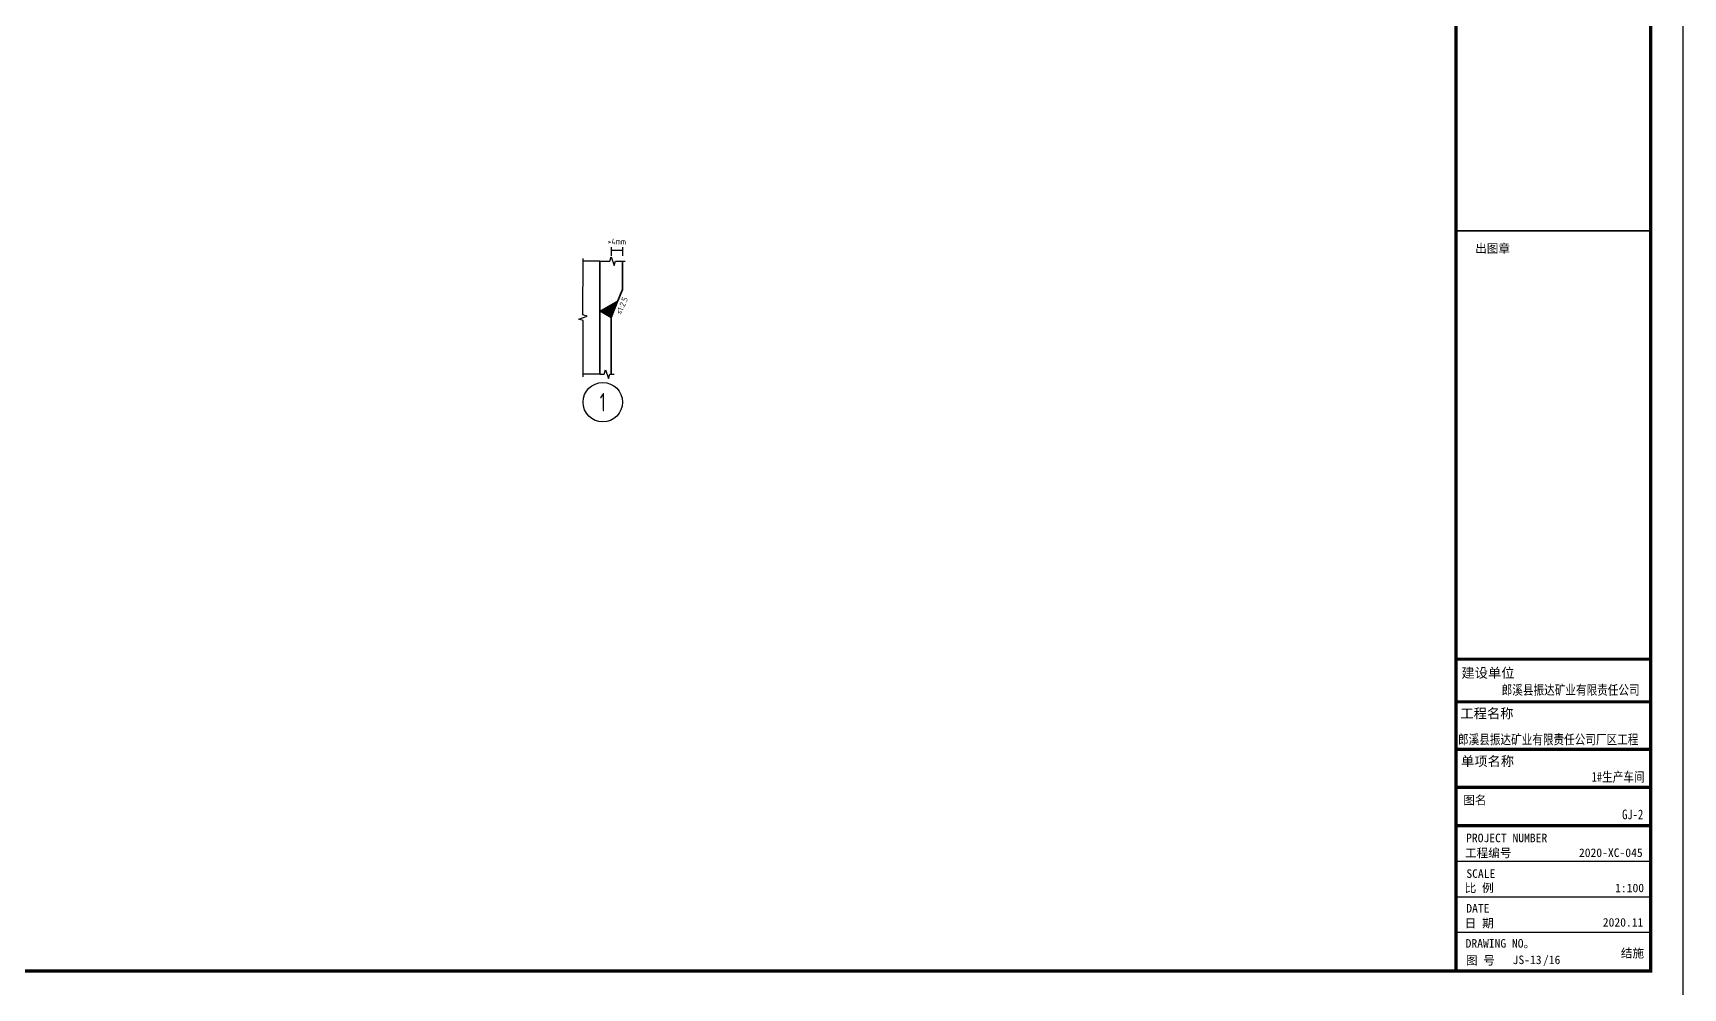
# Model space of a CAD drawing. Extents: x 69728788 to 150676229, y 15322671 to 43663798.
# Drawn here: x 75266592 to 75325164, y 19659629 to 19693511 of the extents above; entities that cross this region are included whole.
import ezdxf
from ezdxf.enums import TextEntityAlignment as Align

# ---------------------------------------------------------------- set-up
doc = ezdxf.new("R2010")
doc.units = 0
doc.header["$LTSCALE"] = 1000
doc.header["$MEASUREMENT"] = 0
for name, color, linetype in [('10', 7, 'CONTINUOUS'), ('PUB_TITLE', 4, 'CONTINUOUS'), ('TEXT', 7, 'CONTINUOUS'), ('图框', 253, 'CONTINUOUS'), ('墙线__粗线', 7, 'CONTINUOUS')]:
    doc.layers.add(name, color=color, linetype=linetype)
doc.styles.add('-黑体', font='simhei.ttf')
doc.styles.add('PkpmHz', font='Pkpmeng', dxfattribs={"width": 0.7, "bigfont": 'hztxt'})
doc.styles.add('宋体', font='', dxfattribs={"width": 0.8})
doc.styles.add('黑体', font='simhei.ttf', dxfattribs={"width": 0.6, "height": 4.3})
doc.styles.get('宋体').set_extended_font_data('SimSun')

msp = doc.modelspace()

# ---------------------------------------------------------------- hatches: boundary and pattern name
at = {"layer": '墙线__粗线'}
msp.add_hatch(color=9, dxfattribs=at).paths.add_polyline_path([(75287116.9, 19683410.9), (75286716.9, 19683641.9), (75287357.1, 19684011.5)])

# ---------------------------------------------------------------- linework, layer by layer
at = {"layer": '10', "ltscale": 100}
msp.add_circle((75286816.9, 19680410.9), 700, dxfattribs=at)
at = {"layer": 'PUB_TITLE'}
msp.add_lwpolyline([(75107584.3, 19659082.8), (75325164.3, 19659082.8), (75325164.3, 19727392.8), (75107584.3, 19727392.8)], close=True, dxfattribs=at)
at = {"layer": 'PUB_TITLE', "const_width": 115}
msp.add_lwpolyline([(75110459.3, 19660232.8), (75324014.3, 19660232.8), (75324014.3, 19726242.8), (75110459.3, 19726242.8)], close=True, dxfattribs=at)
at = {"layer": '图框', "color": 4}
for points, const_width in [([(75324014.3, 19660232.8), (75317103.6, 19660232.8), (75317103.6, 19726242.8), (75324014.3, 19726242.8)], 113.4), ([(75317103.6, 19671294.8), (75323989.1, 19671294.8)], 114.5), ([(75317103.6, 19669780.3), (75323991.3, 19669780.3)], 114.5), ([(75317103.6, 19668093), (75324014.3, 19668093)], 114.5), ([(75317103.6, 19666746.6), (75324014.3, 19666746.6)], 114.5), ([(75317103.6, 19665384.4), (75324014.3, 19665384.4)], 114.5), ([(75317103.6, 19664120.7), (75324014.3, 19664120.7)], 46.4), ([(75317103.6, 19662859.2), (75324014.3, 19662859.2)], 46.4), ([(75317103.6, 19661607.3), (75324014.3, 19661607.3)], 46.4)]:
    msp.add_lwpolyline(points, dxfattribs=dict(at, const_width=const_width))
at = {"layer": '图框', "color": 0, "const_width": 57.5}
msp.add_lwpolyline([(75317103.6, 19686495.4), (75324014.3, 19686495.4)], dxfattribs=at)
at = {"layer": '墙线__粗线', "color": 9, "ltscale": 100}
for p, q in [((75287116.9, 19685910.9), (75287116.9, 19685610.9)), ((75287116.9, 19685810.9), (75287516.9, 19685810.9)), ((75287516.9, 19685910.9), (75287516.9, 19685610.9)), ((75286113.7, 19683510.9), (75286116.9, 19685510.9)), ((75286716.9, 19685410.9), (75286116.9, 19685410.9)), ((75286716.9, 19685410.9), (75287066.9, 19685410.9)), ((75287066.9, 19685410.9), (75287116.9, 19685564.8)), ((75287116.9, 19685564.8), (75287216.7, 19685257.7)), ((75287216.7, 19685257.7), (75287266.9, 19685411.5)), ((75287266.9, 19685411.5), (75287616.9, 19685410.9)), ((75285963, 19683360.9), (75286267.5, 19683460.7)), ((75286116.9, 19683310.9), (75285963, 19683360.9)), ((75286267.5, 19683460.7), (75286113.7, 19683510.9)), ((75286116.9, 19681310.9), (75286116.9, 19683310.9)), ((75286866.9, 19681410.9), (75286916.9, 19681564.8)), ((75286916.9, 19681564.8), (75287016.7, 19681257.4)), ((75286716.9, 19681410.9), (75286116.9, 19681410.9)), ((75286716.9, 19681410.9), (75286866.9, 19681410.9)), ((75287016.7, 19681257.4), (75287066.9, 19681411.2)), ((75287066.9, 19681411.2), (75287216.9, 19681410.9))]:
    msp.add_line(p, q, dxfattribs=at)
at = {"layer": '墙线__粗线', "color": 2, "lineweight": 35, "ltscale": 100}
for p, q in [((75286716.9, 19683641.9), (75286716.9, 19685410.9)), ((75287516.9, 19684410.9), (75287516.9, 19685410.9)), ((75287357.1, 19684011.5), (75287516.9, 19684410.9))]:
    msp.add_line(p, q, dxfattribs=at)
at = {"layer": '墙线__粗线', "color": 3, "lineweight": 35, "ltscale": 100}
for p, q in [((75286716.9, 19681410.9), (75286716.9, 19683641.9)), ((75287116.9, 19681410.9), (75287116.9, 19683410.9))]:
    msp.add_line(p, q, dxfattribs=at)
at = {"layer": '墙线__粗线', "color": 9, "linetype": 'Continuous'}
msp.add_lwpolyline([(75287116.9, 19683410.9), (75286716.9, 19683641.9), (75287357.1, 19684011.5)], close=True, dxfattribs=at)

# ---------------------------------------------------------------- texts
at = {"layer": '10', "style": 'PkpmHz', "width": 0.7}
msp.add_text('1', height=650, dxfattribs=at).set_placement((75286816.9, 19680410.9), align=Align.MIDDLE_CENTER)
at = {"layer": 'TEXT', "color": 3, "style": '-黑体', "width": 0.8}
for s, height, p in [('郎溪县振达矿业有限责任公司', 345.172, (75318727.9, 19670032)), ('郎溪县振达矿业有限责任公司厂区工程', 345.172, (75317177.4, 19668275.4)), ('1#生产车间', 345.17, (75321917.8, 19666946.3)), ('GJ-2', 345.17, (75323001.4, 19665613.8, -15.9))]:
    msp.add_text(s, height=height, dxfattribs=at).set_placement(p)
at = {"layer": '图框', "color": 4}
for s, height, style, p in [('出图章', 302.39, '黑体', (75317788.1, 19685712.9)), ('建设单位', 345, '黑体', (75317301, 19670636.2)), ('工程名称', 345, '黑体', (75317262.8, 19669197)), ('单项名称', 345, '黑体', (75317285.8, 19667502.2)), ('图名', 302.39, '黑体', (75317365.4, 19666142.8)), ('图名', 302.39, '黑体', (75317365.4, 19666142.8)), ('工程编号', 302.39, '黑体', (75317424.6, 19664266.8)), ('2020-XC-045', 302.386, '宋体', (75321470.7, 19664277.3)), ('比 例', 302.39, '黑体', (75317414.5, 19663026.6)), ('比 例', 302.39, '黑体', (75317414.5, 19663026.6)), ('SCALE', 302.39, '黑体', (75317472.8, 19663536)), ('1:100', 302.39, '宋体', (75322754.7, 19663027.8)), ('DATE', 302.39, '黑体', (75317471.2, 19662307.1)), ('DATE', 302.39, '黑体', (75317471.2, 19662307.1)), ('日 期', 302.39, '黑体', (75317414.5, 19661774.6)), ('日 期', 302.39, '黑体', (75317414.5, 19661774.6)), ('2020.11', 302.39, '宋体', (75322317, 19661807.1)), ('DRAWING NO。', 302.386, '黑体', (75317447.4, 19661059.6)), ('图 号', 302.39, '黑体', (75317457.4, 19660455.8))]:
    msp.add_text(s, height=height, dxfattribs=dict(at, style=style)).set_placement(p)
at = {"layer": '图框', "color": 0, "style": '黑体'}
msp.add_text('PROJECT NUMBER', height=302.386, dxfattribs=at).set_placement((75317465.4, 19664801.3))
at = {"layer": '图框', "color": 3, "style": '宋体'}
for s, p in [('结施', (75322958.5, 19660711.7)), ('JS-13', (75319115.9, 19660476.9)), ('/16', (75320194.3, 19660476.9))]:
    msp.add_text(s, height=302.39, dxfattribs=at).set_placement(p)
at = {"layer": '墙线__粗线', "color": 9, "style": 'PkpmHz', "width": 0.81}
msp.add_text('>4mm', height=210, dxfattribs=at).set_placement((75287316.9, 19686110.9), align=Align.MIDDLE_CENTER)
msp.add_text('≤1:2.5', height=210, rotation=68.198593, dxfattribs=at).set_placement((75287502.6, 19683836.7), align=Align.MIDDLE_CENTER)

doc.saveas('drawing.dxf')
